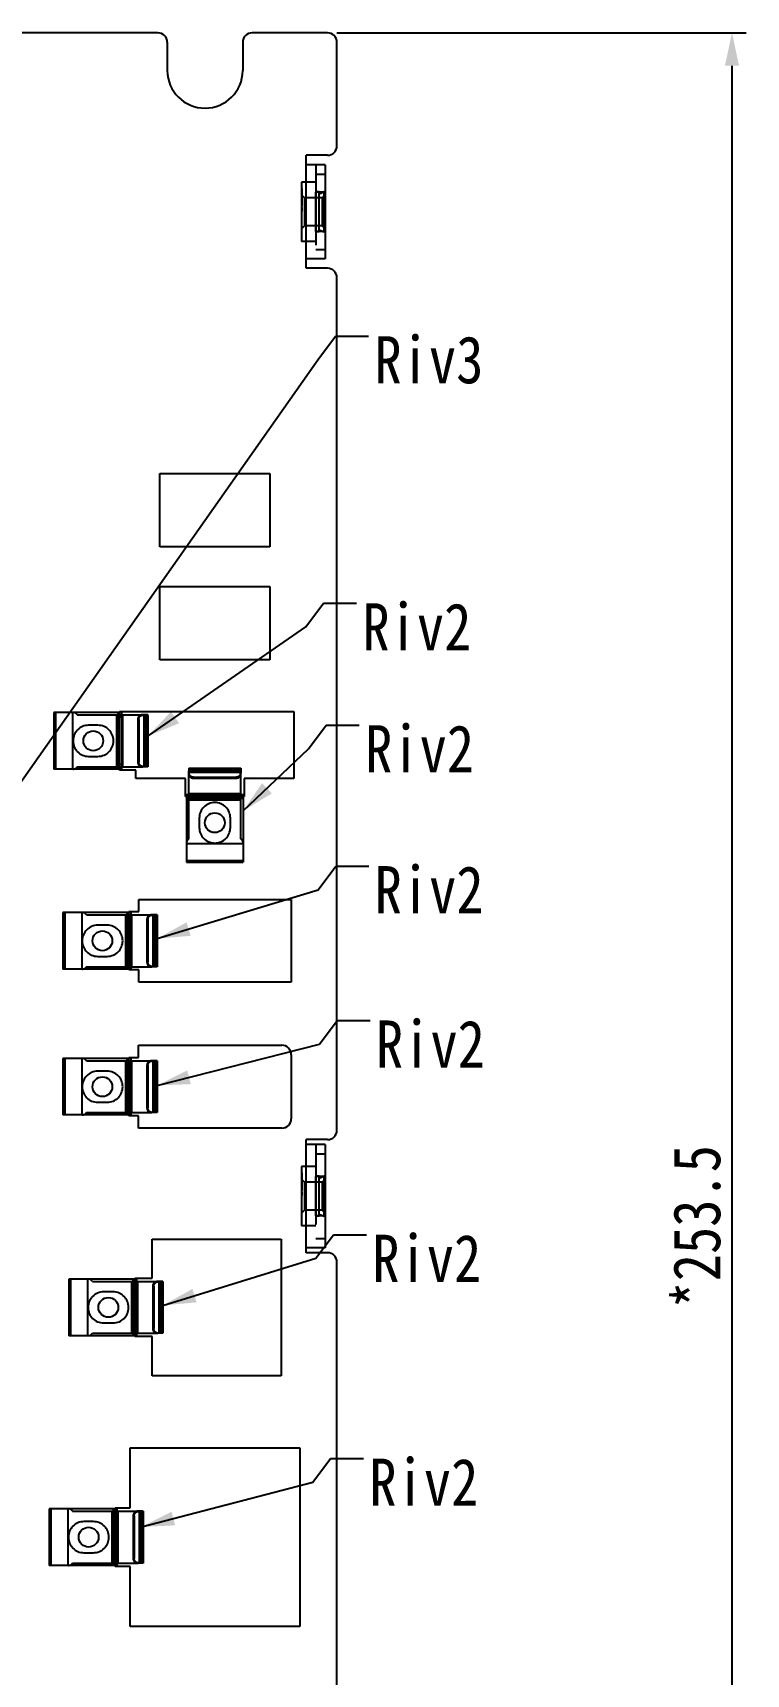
# Model space of a CAD drawing. Header units: millimetres. Extents: x 0 to 8948, y -1340 to 1100.
# Drawn here: x 5114.7 to 5190.4, y -787.6 to -613.3 of the extents above; entities that cross this region are included whole.
import ezdxf

# ---------------------------------------------------------------- set-up
doc = ezdxf.new("R2010")
doc.units = ezdxf.units.MM
doc.header["$LTSCALE"] = 85.25
doc.header["$PDMODE"] = 3
doc.header["$PDSIZE"] = 8
doc.linetypes.add('HIDDEN', pattern=[0.2, 0.1, -0.1])
doc.layers.get('0').update_dxf_attribs({"linetype": 'CONTINUOUS'})
doc.layers.get('Defpoints').update_dxf_attribs({"linetype": 'CONTINUOUS'})
doc.layers.add('02___PRT_ALL_AXES', color=7, linetype='CONTINUOUS')
doc.layers.add('DEFAULT_2', color=8, linetype='HIDDEN')
doc.styles.get("Standard").update_dxf_attribs({"font": 'txt', "width": 0.85})
doc.dimstyles.new('DIMSTYLE_1', dxfattribs={"dimtxt": 5, "dimasz": 3.5, "dimexe": 1.5, "dimexo": 1, "dimgap": 1.25, "dimtad": 1, "dimdsep": 46, "dimtxsty": 'Standard', "dimblk": '_FILLED', "dimblk1": '_FILLED', "dimblk2": '_FILLED', "dimcen": 0.09, "dimadec": 0, "dimazin": 0, "dimtp": 0.01, "dimtm": 0.01, "dimtfac": 1, "dimtofl": 0, "dimtmove": 0, "dimatfit": 3, "dimldrblk": '_FILLED', "dimfxl": 0, "dimtolj": 1, "dimarcsym": 0})
doc.dimstyles.get("Standard").update_dxf_attribs({"dimtxt": 2.5, "dimasz": 3.5, "dimexe": 1.5, "dimexo": 1, "dimtad": 1, "dimdsep": 46, "dimtxsty": 'Standard', "dimblk": '_FILLED', "dimblk1": '_FILLED', "dimblk2": '_FILLED', "dimcen": 0.09, "dimadec": 0, "dimazin": 0, "dimtol": 1, "dimtp": 0.01, "dimtm": 0.01, "dimtfac": 1, "dimtofl": 0, "dimtmove": 0, "dimatfit": 3, "dimldrblk": '_FILLED', "dimfxl": 0, "dimtolj": 1, "dimarcsym": 0})

# ---------------------------------------------------------------- blocks, each defined once
blk = doc.blocks.new('_FILLED')
at = {"color": 0, "linetype": 'ByBlock'}
blk.add_solid([(0, 0), (-1, 0.214), (-1, -0.214)], dxfattribs=at)
blk = doc.blocks.new('*D93')
at = {"color": 0, "linetype": 'Continuous', "lineweight": -2, "transparency": 16777216}
for p, q in [((5146.95, -613.33), (5190.38, -613.33)), ((5188.88, -616.83), (5188.88, -863.33)), ((5146.95, -866.83), (5190.38, -866.83))]:
    blk.add_line(p, q, dxfattribs=at)
at = {"layer": 'Defpoints', "color": 0, "linetype": 'Continuous', "transparency": 16777216}
for p in [(5145.95, -613.33), (5145.95, -866.83), (5188.88, -866.83)]:
    blk.add_point(p, dxfattribs=at)
at = {"color": 0, "linetype": 'Continuous', "lineweight": -2, "transparency": 16777216, "xscale": 3.5, "yscale": 3.5, "zscale": 3.5}
for p, rotation in [((5188.88, -613.33), 90), ((5188.88, -866.83), 270)]:
    blk.add_blockref('_FILLED', p, dxfattribs=dict(at, rotation=rotation))
at = {"color": 0, "linetype": 'Continuous', "transparency": 16777216, "insert": (5182.63, -740.08), "char_height": 5, "width": 25.5, "attachment_point": 2, "rotation": 90}
blk.add_mtext('\\A1;*253.5', dxfattribs=at)

msp = doc.modelspace()

# ---------------------------------------------------------------- linework, layer by layer
at = {"color": 3, "linetype": 'Continuous'}
for p, q in [((5127.948, -613.329), (5024.948, -613.329)), ((5145.948, -613.329), (5137.948, -613.329)), ((5128.948, -614.329), (5128.948, -617.329)), ((5136.948, -614.329), (5136.948, -617.329)), ((5146.948, -625.329), (5146.948, -614.329)), ((5145.948, -626.329), (5143.698, -626.329)), ((5143.698, -638.329), (5143.698, -626.329)), ((5145.698, -627.329), (5143.698, -627.329)), ((5145.698, -627.329), (5145.698, -637.329)), ((5145.698, -637.329), (5143.698, -637.329)), ((5145.948, -638.329), (5143.698, -638.329)), ((5146.948, -729.829), (5146.948, -639.329)), ((5128.138, -660.109), (5139.838, -660.109)), ((5128.138, -667.909), (5128.138, -660.109)), ((5139.838, -660.109), (5139.838, -667.909)), ((5139.838, -667.909), (5128.138, -667.909)), ((5128.138, -672.109), (5139.838, -672.109)), ((5128.138, -679.909), (5128.138, -672.109)), ((5139.838, -672.109), (5139.838, -679.909)), ((5139.838, -679.909), (5128.138, -679.909)), ((5123.888, -685.389), (5142.388, -685.389)), ((5123.888, -691.589), (5123.888, -685.389)), ((5125.811, -686.239), (5125.811, -690.739)), ((5126.888, -685.739), (5126.345, -685.739)), ((5126.888, -685.739), (5126.888, -691.239)), ((5142.388, -685.389), (5142.388, -692.489)), ((5125.588, -691.589), (5123.888, -691.589)), ((5125.588, -692.489), (5125.588, -691.589)), ((5126.888, -691.239), (5126.345, -691.239)), ((5131.238, -691.389), (5136.738, -691.389)), ((5131.238, -691.389), (5131.238, -691.932)), ((5136.738, -691.389), (5136.738, -691.932)), ((5130.888, -692.489), (5125.588, -692.489)), ((5130.888, -694.389), (5130.888, -692.489)), ((5131.738, -692.466), (5136.238, -692.466)), ((5142.388, -692.489), (5137.088, -692.489)), ((5137.088, -692.489), (5137.088, -694.389)), ((5130.888, -694.389), (5137.088, -694.389)), ((5125.908, -705.319), (5142.108, -705.319)), ((5125.908, -706.619), (5125.908, -705.319)), ((5142.108, -705.319), (5142.108, -714.119)), ((5124.858, -706.619), (5125.908, -706.619)), ((5124.858, -712.819), (5124.858, -706.619)), ((5127.858, -706.969), (5127.315, -706.969)), ((5127.858, -706.969), (5127.858, -712.469)), ((5126.781, -707.469), (5126.781, -711.969)), ((5127.858, -712.469), (5127.315, -712.469)), ((5125.908, -712.819), (5124.858, -712.819)), ((5125.908, -714.119), (5125.908, -712.819)), ((5142.108, -714.119), (5125.908, -714.119)), ((5125.898, -720.809), (5141.098, -720.809)), ((5125.898, -722.109), (5125.898, -720.809)), ((5124.858, -722.109), (5125.898, -722.109)), ((5124.858, -728.309), (5124.858, -722.109)), ((5126.781, -722.959), (5126.781, -727.459)), ((5127.858, -722.459), (5127.315, -722.459)), ((5127.858, -722.459), (5127.858, -727.959)), ((5142.098, -721.809), (5142.098, -728.609)), ((5125.898, -728.309), (5124.858, -728.309)), ((5125.898, -729.609), (5125.898, -728.309)), ((5127.858, -727.959), (5127.315, -727.959)), ((5141.098, -729.609), (5125.898, -729.609)), ((5145.948, -730.829), (5143.698, -730.829)), ((5143.698, -742.829), (5143.698, -730.829)), ((5145.698, -731.329), (5143.698, -731.329)), ((5145.698, -731.329), (5145.698, -742.329)), ((5127.338, -741.389), (5141.038, -741.389)), ((5127.338, -745.539), (5127.338, -741.389)), ((5141.038, -741.389), (5141.038, -755.889)), ((5145.698, -742.329), (5143.698, -742.329)), ((5145.948, -742.829), (5143.698, -742.829)), ((5146.948, -828.329), (5146.948, -743.829)), ((5125.488, -745.539), (5127.338, -745.539)), ((5125.488, -751.739), (5125.488, -745.539)), ((5127.411, -746.389), (5127.411, -750.889)), ((5128.488, -745.889), (5127.945, -745.889)), ((5128.488, -745.889), (5128.488, -751.389)), ((5127.338, -751.739), (5125.488, -751.739)), ((5127.338, -755.889), (5127.338, -751.739)), ((5128.488, -751.389), (5127.945, -751.389)), ((5141.038, -755.889), (5127.338, -755.889)), ((5124.998, -763.529), (5142.998, -763.529)), ((5124.998, -769.929), (5124.998, -763.529)), ((5142.998, -763.529), (5142.998, -782.529)), ((5123.398, -769.929), (5124.998, -769.929)), ((5123.398, -776.129), (5123.398, -769.929)), ((5125.321, -770.779), (5125.321, -775.279)), ((5126.398, -770.279), (5125.855, -770.279)), ((5126.398, -770.279), (5126.398, -775.779)), ((5124.998, -776.129), (5123.398, -776.129)), ((5124.998, -782.529), (5124.998, -776.129)), ((5126.398, -775.779), (5125.855, -775.779)), ((5142.998, -782.529), (5124.998, -782.529))]:
    msp.add_line(p, q, dxfattribs=at)
at = {"color": 7, "linetype": 'Continuous'}
for p, q in [((5124.088, -685.489), (5123.888, -685.489)), ((5124.088, -685.989), (5123.888, -685.989)), ((5124.088, -685.489), (5124.088, -691.489)), ((5124.088, -685.739), (5126.345, -685.739)), ((5124.088, -690.989), (5123.888, -690.989)), ((5124.088, -691.489), (5123.888, -691.489)), ((5124.088, -691.239), (5126.345, -691.239)), ((5131.238, -694.189), (5131.238, -691.932)), ((5136.738, -694.189), (5136.738, -691.932)), ((5130.988, -694.189), (5136.988, -694.189)), ((5130.988, -694.189), (5130.988, -694.389)), ((5131.488, -694.189), (5131.488, -694.389)), ((5136.488, -694.189), (5136.488, -694.389)), ((5136.988, -694.189), (5136.988, -694.389)), ((5125.058, -706.719), (5124.858, -706.719)), ((5125.058, -707.219), (5124.858, -707.219)), ((5125.058, -706.719), (5125.058, -712.719)), ((5125.058, -706.969), (5127.315, -706.969)), ((5125.058, -712.219), (5124.858, -712.219)), ((5125.058, -712.469), (5127.315, -712.469)), ((5125.058, -712.719), (5124.858, -712.719)), ((5125.058, -722.209), (5124.858, -722.209)), ((5125.058, -722.709), (5124.858, -722.709)), ((5125.058, -722.209), (5125.058, -728.209)), ((5125.058, -722.459), (5127.315, -722.459)), ((5125.058, -727.709), (5124.858, -727.709)), ((5125.058, -728.209), (5124.858, -728.209)), ((5125.058, -727.959), (5127.315, -727.959)), ((5125.688, -745.639), (5125.488, -745.639)), ((5125.688, -745.639), (5125.688, -751.639)), ((5125.688, -746.139), (5125.488, -746.139)), ((5125.688, -745.889), (5127.945, -745.889)), ((5125.688, -751.139), (5125.488, -751.139)), ((5125.688, -751.639), (5125.488, -751.639)), ((5125.688, -751.389), (5127.945, -751.389)), ((5123.598, -770.029), (5123.398, -770.029)), ((5123.598, -770.029), (5123.598, -776.029)), ((5123.598, -770.529), (5123.398, -770.529)), ((5123.598, -770.279), (5125.855, -770.279)), ((5123.598, -775.529), (5123.398, -775.529)), ((5123.598, -776.029), (5123.398, -776.029)), ((5123.598, -775.779), (5125.855, -775.779))]:
    msp.add_line(p, q, dxfattribs=at)
at = {"color": 3, "linetype": 'Continuous'}
for centre, radius, start, end in [((5127.948, -614.329), 1, 0, 90), ((5137.948, -614.329), 1, 90, 180), ((5145.948, -614.329), 1, 0, 90), ((5132.948, -617.329), 4, 180, 0), ((5145.948, -625.329), 1, 270, 0), ((5145.948, -639.329), 1, 0, 90), ((5141.098, -721.809), 1, 0, 90), ((5141.098, -728.609), 1, 270, 0), ((5145.948, -729.829), 1, 270, 0), ((5145.948, -743.829), 1, 0, 90)]:
    msp.add_arc(centre, radius, start, end, dxfattribs=at)
for points, knots in [([(5126.345, -685.739), (5126.276, -685.739), (5126.171, -685.751), (5126.042, -685.804), (5125.958, -685.865), (5125.892, -685.943), (5125.829, -686.066), (5125.811, -686.17), (5125.811, -686.239)], [0, 0, 0, 0, 0.2519754, 0.3779997, 0.5019907, 0.6249582, 0.7487122, 1, 1, 1, 1]), ([(5125.811, -690.739), (5125.811, -690.809), (5125.829, -690.913), (5125.892, -691.036), (5125.958, -691.114), (5126.042, -691.175), (5126.171, -691.228), (5126.276, -691.239), (5126.345, -691.239)], [0, 0, 0, 0, 0.2512872, 0.3750407, 0.4980074, 0.6219983, 0.7480235, 1, 1, 1, 1]), ([(5131.238, -691.932), (5131.238, -692.001), (5131.249, -692.107), (5131.302, -692.235), (5131.363, -692.319), (5131.441, -692.385), (5131.564, -692.448), (5131.669, -692.466), (5131.738, -692.466)], [0, 0, 0, 0, 0.2519754, 0.3779997, 0.5019907, 0.6249582, 0.7487122, 1, 1, 1, 1]), ([(5136.238, -692.466), (5136.307, -692.466), (5136.412, -692.448), (5136.534, -692.385), (5136.613, -692.319), (5136.673, -692.235), (5136.726, -692.107), (5136.738, -692.001), (5136.738, -691.932)], [0, 0, 0, 0, 0.2512872, 0.3750407, 0.4980074, 0.6219983, 0.7480235, 1, 1, 1, 1]), ([(5127.315, -706.969), (5127.246, -706.969), (5127.141, -706.981), (5127.012, -707.034), (5126.928, -707.095), (5126.862, -707.173), (5126.799, -707.296), (5126.781, -707.4), (5126.781, -707.469)], [0, 0, 0, 0, 0.2519754, 0.3779997, 0.5019907, 0.6249582, 0.7487122, 1, 1, 1, 1]), ([(5126.781, -711.969), (5126.781, -712.039), (5126.799, -712.143), (5126.862, -712.266), (5126.928, -712.344), (5127.012, -712.405), (5127.141, -712.458), (5127.246, -712.469), (5127.315, -712.469)], [0, 0, 0, 0, 0.2512872, 0.3750407, 0.4980074, 0.6219983, 0.7480235, 1, 1, 1, 1]), ([(5127.315, -722.459), (5127.246, -722.459), (5127.141, -722.471), (5127.012, -722.524), (5126.928, -722.585), (5126.862, -722.663), (5126.799, -722.786), (5126.781, -722.89), (5126.781, -722.959)], [0, 0, 0, 0, 0.2519754, 0.3779997, 0.5019907, 0.6249582, 0.7487122, 1, 1, 1, 1]), ([(5126.781, -727.459), (5126.781, -727.529), (5126.799, -727.633), (5126.862, -727.756), (5126.928, -727.834), (5127.012, -727.895), (5127.141, -727.948), (5127.246, -727.959), (5127.315, -727.959)], [0, 0, 0, 0, 0.2512872, 0.3750407, 0.4980074, 0.6219983, 0.7480235, 1, 1, 1, 1]), ([(5127.945, -745.889), (5127.876, -745.889), (5127.771, -745.901), (5127.642, -745.954), (5127.558, -746.015), (5127.492, -746.093), (5127.429, -746.216), (5127.411, -746.32), (5127.411, -746.389)], [0, 0, 0, 0, 0.2519754, 0.3779997, 0.5019907, 0.6249582, 0.7487122, 1, 1, 1, 1]), ([(5127.411, -750.889), (5127.411, -750.959), (5127.429, -751.063), (5127.492, -751.186), (5127.558, -751.264), (5127.642, -751.325), (5127.771, -751.378), (5127.876, -751.389), (5127.945, -751.389)], [0, 0, 0, 0, 0.2512872, 0.3750407, 0.4980074, 0.6219983, 0.7480235, 1, 1, 1, 1]), ([(5125.855, -770.279), (5125.786, -770.279), (5125.681, -770.291), (5125.552, -770.344), (5125.468, -770.405), (5125.402, -770.483), (5125.339, -770.606), (5125.321, -770.71), (5125.321, -770.779)], [0, 0, 0, 0, 0.2519754, 0.3779997, 0.5019907, 0.6249582, 0.7487122, 1, 1, 1, 1]), ([(5125.321, -775.279), (5125.321, -775.349), (5125.339, -775.453), (5125.402, -775.576), (5125.468, -775.654), (5125.552, -775.715), (5125.681, -775.768), (5125.786, -775.779), (5125.855, -775.779)], [0, 0, 0, 0, 0.2512872, 0.3750407, 0.4980074, 0.6219983, 0.7480235, 1, 1, 1, 1])]:
    msp.add_open_spline(points, degree=3, knots=knots, dxfattribs=at)
at = {"layer": '02___PRT_ALL_AXES', "color": 8, "linetype": 'HIDDEN'}
for p, q in [((5145.698, -630.229), (5144.698, -630.229)), ((5144.698, -634.429), (5144.698, -630.229)), ((5145.698, -634.429), (5145.698, -630.229)), ((5145.698, -634.429), (5144.698, -634.429)), ((5145.698, -734.729), (5144.698, -734.729)), ((5144.698, -738.929), (5144.698, -734.729)), ((5145.698, -738.929), (5145.698, -734.729)), ((5145.698, -738.929), (5144.698, -738.929))]:
    msp.add_line(p, q, dxfattribs=at)
at = {"layer": '02___PRT_ALL_AXES', "color": 3, "linetype": 'Continuous'}
for centre in [(5121.088, -688.489), (5133.988, -697.189), (5122.058, -709.719), (5122.058, -725.209), (5122.688, -748.639), (5120.598, -773.029)]:
    msp.add_circle(centre, 1.05, dxfattribs=at)
at = {"layer": 'DEFAULT_2', "color": 8, "linetype": 'HIDDEN'}
for p, q in [((5144.698, -627.329), (5144.698, -637.329)), ((5144.698, -628.329), (5145.698, -628.329)), ((5144.698, -629.179), (5143.198, -629.179)), ((5143.198, -629.18), (5143.198, -635.479)), ((5143.218, -629.854), (5143.198, -629.854)), ((5143.218, -629.867), (5143.198, -629.867)), ((5143.198, -629.89), (5143.218, -629.89)), ((5143.218, -629.897), (5143.198, -629.897)), ((5143.218, -629.936), (5143.198, -629.936)), ((5143.198, -629.936), (5143.218, -629.936)), ((5143.218, -629.937), (5143.198, -629.937)), ((5143.218, -629.938), (5143.198, -629.938)), ((5143.218, -629.949), (5143.198, -629.949)), ((5143.198, -629.959), (5143.218, -629.959)), ((5143.218, -630.182), (5143.198, -630.182)), ((5143.218, -630.216), (5143.198, -630.216)), ((5143.218, -630.296), (5143.198, -630.296)), ((5143.218, -630.33), (5143.198, -630.33)), ((5143.218, -630.338), (5143.198, -630.338)), ((5143.218, -630.351), (5143.198, -630.351)), ((5143.218, -630.37), (5143.198, -630.37)), ((5143.218, -630.372), (5143.198, -630.372)), ((5143.218, -630.374), (5143.198, -630.374)), ((5143.218, -630.4), (5143.198, -630.4)), ((5143.218, -630.401), (5143.198, -630.401)), ((5143.218, -630.407), (5143.198, -630.407)), ((5143.218, -630.418), (5143.198, -630.418)), ((5143.198, -630.429), (5143.218, -630.429)), ((5143.218, -630.43), (5143.198, -630.43)), ((5143.218, -630.475), (5143.198, -630.475)), ((5143.218, -630.488), (5143.198, -630.488)), ((5143.218, -630.517), (5143.198, -630.517)), ((5143.218, -630.521), (5143.198, -630.521)), ((5143.198, -630.523), (5143.218, -630.523)), ((5143.498, -630.829), (5143.198, -630.529)), ((5143.198, -630.53), (5143.218, -630.53)), ((5143.218, -630.597), (5143.198, -630.597)), ((5143.218, -630.615), (5143.198, -630.615)), ((5143.218, -630.617), (5143.198, -630.617)), ((5143.218, -630.619), (5143.198, -630.619)), ((5143.198, -630.621), (5143.218, -630.621)), ((5143.218, -630.635), (5143.198, -630.635)), ((5143.218, -630.638), (5143.198, -630.638)), ((5143.198, -630.64), (5143.218, -630.64)), ((5143.218, -630.653), (5143.198, -630.653)), ((5143.218, -630.655), (5143.198, -630.655)), ((5143.218, -630.662), (5143.198, -630.662)), ((5143.218, -630.663), (5143.198, -630.663)), ((5143.218, -630.724), (5143.198, -630.724)), ((5143.218, -630.725), (5143.198, -630.725)), ((5143.198, -630.736), (5143.218, -630.736)), ((5143.218, -630.762), (5143.198, -630.762)), ((5143.218, -629.854), (5143.218, -631.745)), ((5145.078, -630.204), (5144.698, -630.204)), ((5145.078, -630.43), (5145.568, -630.204)), ((5145.078, -634.454), (5145.078, -630.205)), ((5145.368, -630.829), (5145.668, -630.529)), ((5145.668, -630.204), (5145.568, -630.204)), ((5145.568, -630.204), (5145.568, -634.454)), ((5145.668, -634.454), (5145.668, -630.205)), ((5143.218, -630.768), (5143.198, -630.768)), ((5143.218, -630.783), (5143.198, -630.783)), ((5143.218, -630.785), (5143.198, -630.785)), ((5143.198, -630.799), (5143.218, -630.799)), ((5143.218, -630.803), (5143.198, -630.803)), ((5143.218, -630.812), (5143.198, -630.812)), ((5143.198, -630.814), (5143.218, -630.814)), ((5143.218, -630.816), (5143.198, -630.816)), ((5143.218, -630.828), (5143.198, -630.828)), ((5143.198, -630.842), (5143.218, -630.842)), ((5143.198, -630.843), (5143.218, -630.843)), ((5143.218, -630.844), (5143.198, -630.844)), ((5143.198, -630.877), (5143.218, -630.877)), ((5143.218, -630.885), (5143.198, -630.885)), ((5143.218, -630.944), (5143.198, -630.944)), ((5143.198, -630.952), (5143.218, -630.952)), ((5143.218, -630.976), (5143.198, -630.976)), ((5143.218, -630.986), (5143.198, -630.986)), ((5143.198, -630.998), (5143.218, -630.998)), ((5143.218, -631.009), (5143.198, -631.009)), ((5143.198, -631.01), (5143.218, -631.01)), ((5143.218, -631.02), (5143.198, -631.02)), ((5143.218, -631.023), (5143.198, -631.023)), ((5143.218, -631.061), (5143.198, -631.061)), ((5143.218, -631.09), (5143.198, -631.09)), ((5143.218, -631.098), (5143.198, -631.098)), ((5143.218, -631.098), (5143.198, -631.098)), ((5143.198, -631.174), (5143.218, -631.174)), ((5143.218, -631.192), (5143.198, -631.192)), ((5143.218, -631.221), (5143.198, -631.221)), ((5143.218, -631.234), (5143.198, -631.234)), ((5143.198, -631.243), (5143.218, -631.243)), ((5143.218, -631.261), (5143.198, -631.261)), ((5143.198, -631.292), (5143.218, -631.292)), ((5143.218, -631.299), (5143.198, -631.299)), ((5143.198, -631.428), (5143.218, -631.428)), ((5143.218, -631.463), (5143.198, -631.463)), ((5143.218, -631.491), (5143.198, -631.491)), ((5143.218, -631.498), (5143.198, -631.498)), ((5143.218, -631.528), (5143.198, -631.528)), ((5143.218, -631.539), (5143.198, -631.539)), ((5143.218, -631.567), (5143.198, -631.567)), ((5143.218, -631.575), (5143.198, -631.575)), ((5143.218, -631.734), (5143.198, -631.734)), ((5143.218, -631.745), (5143.198, -631.745)), ((5143.218, -631.885), (5143.198, -631.885)), ((5143.218, -631.886), (5143.198, -631.886)), ((5143.218, -631.926), (5143.198, -631.926)), ((5143.218, -631.936), (5143.198, -631.936)), ((5143.218, -631.937), (5143.198, -631.937)), ((5143.218, -631.937), (5143.198, -631.937)), ((5143.218, -631.959), (5143.198, -631.959)), ((5143.218, -631.966), (5143.198, -631.966)), ((5143.198, -631.967), (5143.218, -631.967)), ((5143.218, -631.971), (5143.198, -631.971)), ((5143.218, -631.974), (5143.198, -631.974)), ((5143.218, -632.052), (5143.198, -632.052)), ((5143.218, -632.068), (5143.198, -632.068)), ((5143.218, -632.069), (5143.198, -632.069)), ((5143.218, -632.078), (5143.198, -632.078)), ((5143.218, -632.102), (5143.198, -632.102)), ((5143.218, -632.114), (5143.198, -632.114)), ((5143.218, -632.159), (5143.198, -632.159)), ((5143.218, -632.187), (5143.198, -632.187)), ((5143.218, -632.193), (5143.198, -632.193)), ((5143.198, -632.219), (5143.218, -632.219)), ((5143.218, -632.219), (5143.198, -632.219)), ((5143.218, -632.225), (5143.198, -632.225)), ((5143.218, -632.227), (5143.198, -632.227)), ((5143.198, -632.233), (5143.218, -632.233)), ((5143.218, -632.238), (5143.198, -632.238)), ((5143.218, -632.265), (5143.198, -632.265)), ((5143.198, -632.266), (5143.218, -632.266)), ((5143.218, -631.885), (5143.218, -632.266)), ((5145.368, -630.829), (5143.498, -630.829)), ((5143.498, -630.829), (5143.498, -633.829)), ((5145.368, -630.829), (5145.368, -633.829)), ((5143.498, -633.829), (5143.198, -634.129)), ((5145.368, -633.829), (5143.498, -633.829)), ((5145.078, -634.229), (5145.568, -634.454)), ((5145.368, -633.829), (5145.668, -634.129)), ((5144.698, -635.479), (5143.198, -635.479)), ((5145.078, -634.454), (5144.698, -634.454)), ((5145.668, -634.454), (5145.568, -634.454)), ((5144.698, -636.329), (5145.698, -636.329)), ((5123.888, -685.489), (5116.888, -685.489)), ((5116.888, -685.489), (5116.888, -691.489)), ((5117.088, -685.489), (5117.088, -691.489)), ((5118.888, -685.489), (5118.888, -691.489)), ((5119.388, -685.739), (5124.088, -685.739)), ((5123.537, -685.739), (5123.537, -691.239)), ((5123.688, -685.489), (5123.688, -691.489)), ((5124.076, -685.739), (5124.076, -691.239)), ((5124.183, -685.739), (5124.183, -691.239)), ((5125.919, -686.239), (5125.811, -686.239)), ((5125.919, -686.239), (5125.919, -690.739)), ((5126.457, -685.739), (5126.457, -691.239)), ((5126.565, -685.739), (5126.565, -691.239)), ((5126.688, -685.739), (5126.688, -691.239)), ((5121.588, -686.839), (5120.588, -686.839)), ((5123.888, -691.489), (5116.888, -691.489)), ((5119.388, -691.239), (5124.088, -691.239)), ((5120.588, -690.139), (5121.588, -690.139)), ((5125.919, -690.739), (5125.811, -690.739)), ((5131.238, -691.589), (5136.738, -691.589)), ((5131.238, -691.713), (5136.738, -691.713)), ((5131.238, -691.82), (5136.738, -691.82)), ((5131.738, -692.359), (5136.238, -692.359)), ((5131.738, -692.359), (5131.738, -692.466)), ((5136.238, -692.359), (5136.238, -692.466)), ((5130.988, -694.389), (5130.988, -701.389)), ((5130.988, -694.589), (5136.988, -694.589)), ((5131.238, -694.094), (5136.738, -694.094)), ((5131.238, -698.889), (5131.238, -694.189)), ((5131.238, -694.202), (5136.738, -694.202)), ((5131.238, -694.74), (5136.738, -694.74)), ((5136.738, -698.889), (5136.738, -694.189)), ((5136.988, -694.389), (5136.988, -701.389)), ((5132.338, -696.689), (5132.338, -697.689)), ((5135.638, -697.689), (5135.638, -696.689)), ((5130.988, -699.389), (5136.988, -699.389)), ((5130.988, -701.189), (5136.988, -701.189)), ((5130.988, -701.389), (5136.988, -701.389)), ((5124.858, -706.719), (5117.858, -706.719)), ((5117.858, -706.719), (5117.858, -712.719)), ((5118.058, -706.719), (5118.058, -712.719)), ((5119.858, -706.719), (5119.858, -712.719)), ((5120.358, -706.969), (5125.058, -706.969)), ((5124.507, -706.969), (5124.507, -712.469)), ((5124.658, -706.719), (5124.658, -712.719)), ((5125.046, -706.969), (5125.046, -712.469)), ((5125.153, -706.969), (5125.153, -712.469)), ((5127.427, -706.969), (5127.427, -712.469)), ((5127.535, -706.969), (5127.535, -712.469)), ((5127.658, -706.969), (5127.658, -712.469)), ((5122.558, -708.069), (5121.558, -708.069)), ((5126.889, -707.469), (5126.781, -707.469)), ((5126.889, -707.469), (5126.889, -711.969)), ((5120.358, -712.469), (5125.058, -712.469)), ((5121.558, -711.369), (5122.558, -711.369)), ((5126.889, -711.969), (5126.781, -711.969)), ((5124.858, -712.719), (5117.858, -712.719)), ((5124.858, -722.209), (5117.858, -722.209)), ((5117.858, -722.209), (5117.858, -728.209)), ((5118.058, -722.209), (5118.058, -728.209)), ((5119.858, -722.209), (5119.858, -728.209)), ((5120.358, -722.459), (5125.058, -722.459)), ((5124.507, -722.459), (5124.507, -727.959)), ((5124.658, -722.209), (5124.658, -728.209)), ((5125.046, -722.459), (5125.046, -727.959)), ((5125.153, -722.459), (5125.153, -727.959)), ((5126.889, -722.959), (5126.781, -722.959)), ((5126.889, -722.959), (5126.889, -727.459)), ((5127.427, -722.459), (5127.427, -727.959)), ((5127.535, -722.459), (5127.535, -727.959)), ((5127.658, -722.459), (5127.658, -727.959)), ((5122.558, -723.559), (5121.558, -723.559)), ((5124.858, -728.209), (5117.858, -728.209)), ((5120.358, -727.959), (5125.058, -727.959)), ((5121.558, -726.859), (5122.558, -726.859)), ((5126.889, -727.459), (5126.781, -727.459)), ((5144.698, -731.329), (5144.698, -742.329)), ((5144.698, -732.329), (5145.698, -732.329)), ((5144.698, -733.679), (5143.198, -733.679)), ((5143.198, -733.68), (5143.198, -739.979)), ((5143.218, -734.354), (5143.198, -734.354)), ((5143.218, -734.367), (5143.198, -734.367)), ((5143.198, -734.39), (5143.218, -734.39)), ((5143.218, -734.397), (5143.198, -734.397)), ((5143.218, -734.436), (5143.198, -734.436)), ((5143.198, -734.436), (5143.218, -734.436)), ((5143.218, -734.437), (5143.198, -734.437)), ((5143.218, -734.438), (5143.198, -734.438)), ((5143.218, -734.449), (5143.198, -734.449)), ((5143.198, -734.459), (5143.218, -734.459)), ((5143.218, -734.682), (5143.198, -734.682)), ((5143.218, -734.716), (5143.198, -734.716)), ((5143.218, -734.796), (5143.198, -734.796)), ((5143.218, -734.83), (5143.198, -734.83)), ((5143.218, -734.838), (5143.198, -734.838)), ((5143.218, -734.851), (5143.198, -734.851)), ((5143.218, -734.87), (5143.198, -734.87)), ((5143.218, -734.872), (5143.198, -734.872)), ((5143.218, -734.874), (5143.198, -734.874)), ((5143.218, -734.9), (5143.198, -734.9)), ((5143.218, -734.901), (5143.198, -734.901)), ((5143.218, -734.907), (5143.198, -734.907)), ((5143.218, -734.918), (5143.198, -734.918)), ((5143.198, -734.929), (5143.218, -734.929)), ((5143.218, -734.93), (5143.198, -734.93)), ((5143.218, -734.975), (5143.198, -734.975)), ((5143.218, -734.988), (5143.198, -734.988)), ((5143.218, -735.017), (5143.198, -735.017)), ((5143.218, -735.021), (5143.198, -735.021)), ((5143.198, -735.023), (5143.218, -735.023)), ((5143.498, -735.329), (5143.198, -735.029)), ((5143.198, -735.03), (5143.218, -735.03)), ((5143.218, -735.097), (5143.198, -735.097)), ((5143.218, -735.115), (5143.198, -735.115)), ((5143.218, -735.117), (5143.198, -735.117)), ((5143.218, -735.119), (5143.198, -735.119)), ((5143.198, -735.121), (5143.218, -735.121)), ((5143.218, -735.135), (5143.198, -735.135)), ((5143.218, -735.138), (5143.198, -735.138)), ((5143.198, -735.14), (5143.218, -735.14)), ((5143.218, -735.153), (5143.198, -735.153)), ((5143.218, -735.155), (5143.198, -735.155)), ((5143.218, -735.162), (5143.198, -735.162)), ((5143.218, -735.163), (5143.198, -735.163)), ((5143.218, -735.224), (5143.198, -735.224)), ((5143.218, -735.225), (5143.198, -735.225)), ((5143.198, -735.236), (5143.218, -735.236)), ((5143.218, -735.262), (5143.198, -735.262)), ((5143.218, -735.268), (5143.198, -735.268)), ((5143.218, -735.283), (5143.198, -735.283)), ((5143.218, -735.285), (5143.198, -735.285)), ((5143.198, -735.299), (5143.218, -735.299)), ((5143.218, -735.303), (5143.198, -735.303)), ((5143.218, -735.312), (5143.198, -735.312)), ((5143.218, -734.354), (5143.218, -736.245)), ((5145.078, -734.704), (5144.698, -734.704)), ((5145.078, -734.93), (5145.568, -734.704)), ((5145.078, -738.954), (5145.078, -734.705)), ((5145.368, -735.329), (5145.668, -735.029)), ((5145.668, -734.704), (5145.568, -734.704)), ((5145.568, -734.704), (5145.568, -738.954)), ((5145.668, -738.954), (5145.668, -734.705)), ((5143.198, -735.314), (5143.218, -735.314)), ((5143.218, -735.316), (5143.198, -735.316)), ((5143.218, -735.328), (5143.198, -735.328)), ((5143.198, -735.342), (5143.218, -735.342)), ((5143.198, -735.343), (5143.218, -735.343)), ((5143.218, -735.344), (5143.198, -735.344)), ((5143.198, -735.377), (5143.218, -735.377)), ((5143.218, -735.385), (5143.198, -735.385)), ((5143.218, -735.444), (5143.198, -735.444)), ((5143.198, -735.452), (5143.218, -735.452)), ((5143.218, -735.476), (5143.198, -735.476)), ((5143.218, -735.486), (5143.198, -735.486)), ((5143.198, -735.498), (5143.218, -735.498)), ((5143.218, -735.509), (5143.198, -735.509)), ((5143.198, -735.51), (5143.218, -735.51)), ((5143.218, -735.52), (5143.198, -735.52)), ((5143.218, -735.523), (5143.198, -735.523)), ((5143.218, -735.561), (5143.198, -735.561)), ((5143.218, -735.59), (5143.198, -735.59)), ((5143.218, -735.598), (5143.198, -735.598)), ((5143.218, -735.598), (5143.198, -735.598)), ((5143.198, -735.674), (5143.218, -735.674)), ((5143.218, -735.692), (5143.198, -735.692)), ((5143.218, -735.721), (5143.198, -735.721)), ((5143.218, -735.734), (5143.198, -735.734)), ((5143.198, -735.743), (5143.218, -735.743)), ((5143.218, -735.761), (5143.198, -735.761)), ((5143.198, -735.792), (5143.218, -735.792)), ((5143.218, -735.799), (5143.198, -735.799)), ((5143.198, -735.928), (5143.218, -735.928)), ((5143.218, -735.963), (5143.198, -735.963)), ((5143.218, -735.991), (5143.198, -735.991)), ((5143.218, -735.998), (5143.198, -735.998)), ((5143.218, -736.028), (5143.198, -736.028)), ((5143.218, -736.039), (5143.198, -736.039)), ((5143.218, -736.067), (5143.198, -736.067)), ((5143.218, -736.075), (5143.198, -736.075)), ((5143.218, -736.234), (5143.198, -736.234)), ((5143.218, -736.245), (5143.198, -736.245)), ((5143.218, -736.385), (5143.198, -736.385)), ((5143.218, -736.386), (5143.198, -736.386)), ((5143.218, -736.426), (5143.198, -736.426)), ((5143.218, -736.436), (5143.198, -736.436)), ((5143.218, -736.437), (5143.198, -736.437)), ((5143.218, -736.437), (5143.198, -736.437)), ((5143.218, -736.459), (5143.198, -736.459)), ((5143.218, -736.466), (5143.198, -736.466)), ((5143.198, -736.467), (5143.218, -736.467)), ((5143.218, -736.471), (5143.198, -736.471)), ((5143.218, -736.474), (5143.198, -736.474)), ((5143.218, -736.552), (5143.198, -736.552)), ((5143.218, -736.568), (5143.198, -736.568)), ((5143.218, -736.569), (5143.198, -736.569)), ((5143.218, -736.578), (5143.198, -736.578)), ((5143.218, -736.602), (5143.198, -736.602)), ((5143.218, -736.614), (5143.198, -736.614)), ((5143.218, -736.659), (5143.198, -736.659)), ((5143.218, -736.687), (5143.198, -736.687)), ((5143.218, -736.693), (5143.198, -736.693)), ((5143.198, -736.719), (5143.218, -736.719)), ((5143.218, -736.719), (5143.198, -736.719)), ((5143.218, -736.725), (5143.198, -736.725)), ((5143.218, -736.727), (5143.198, -736.727)), ((5143.198, -736.733), (5143.218, -736.733)), ((5143.218, -736.738), (5143.198, -736.738)), ((5143.218, -736.765), (5143.198, -736.765)), ((5143.198, -736.766), (5143.218, -736.766)), ((5143.218, -736.385), (5143.218, -736.766)), ((5145.368, -735.329), (5143.498, -735.329)), ((5143.498, -735.329), (5143.498, -738.329)), ((5145.368, -735.329), (5145.368, -738.329)), ((5143.498, -738.329), (5143.198, -738.629)), ((5145.368, -738.329), (5143.498, -738.329)), ((5145.078, -738.729), (5145.568, -738.954)), ((5145.368, -738.329), (5145.668, -738.629)), ((5144.698, -739.979), (5143.198, -739.979)), ((5145.078, -738.954), (5144.698, -738.954)), ((5145.668, -738.954), (5145.568, -738.954)), ((5144.698, -741.329), (5145.698, -741.329)), ((5125.488, -745.639), (5118.488, -745.639)), ((5118.488, -745.639), (5118.488, -751.639)), ((5118.688, -745.639), (5118.688, -751.639)), ((5120.488, -745.639), (5120.488, -751.639)), ((5125.288, -745.639), (5125.288, -751.639)), ((5120.988, -745.889), (5125.688, -745.889)), ((5123.188, -746.989), (5122.188, -746.989)), ((5125.137, -745.889), (5125.137, -751.389)), ((5125.676, -745.889), (5125.676, -751.389)), ((5125.783, -745.889), (5125.783, -751.389)), ((5127.519, -746.389), (5127.411, -746.389)), ((5127.519, -746.389), (5127.519, -750.889)), ((5128.057, -745.889), (5128.057, -751.389)), ((5128.165, -745.889), (5128.165, -751.389)), ((5128.288, -745.889), (5128.288, -751.389)), ((5122.188, -750.289), (5123.188, -750.289)), ((5127.519, -750.889), (5127.411, -750.889)), ((5125.488, -751.639), (5118.488, -751.639)), ((5120.988, -751.389), (5125.688, -751.389)), ((5123.398, -770.029), (5116.398, -770.029)), ((5116.398, -770.029), (5116.398, -776.029)), ((5116.598, -770.029), (5116.598, -776.029)), ((5118.398, -770.029), (5118.398, -776.029)), ((5123.198, -770.029), (5123.198, -776.029)), ((5118.898, -770.279), (5123.598, -770.279)), ((5121.098, -771.379), (5120.098, -771.379)), ((5123.047, -770.279), (5123.047, -775.779)), ((5123.586, -770.279), (5123.586, -775.779)), ((5123.693, -770.279), (5123.693, -775.779)), ((5125.429, -770.779), (5125.321, -770.779)), ((5125.429, -770.779), (5125.429, -775.279)), ((5125.967, -770.279), (5125.967, -775.779)), ((5126.075, -770.279), (5126.075, -775.779)), ((5126.198, -770.279), (5126.198, -775.779)), ((5120.098, -774.679), (5121.098, -774.679)), ((5125.429, -775.279), (5125.321, -775.279)), ((5123.398, -776.029), (5116.398, -776.029)), ((5118.898, -775.779), (5123.598, -775.779))]:
    msp.add_line(p, q, dxfattribs=at)
for centre, radius, start, end in [((5118.955, -685.989), 0.5, 30, 90), ((5120.588, -688.489), 1.65, 90, 270), ((5121.588, -688.489), 1.65, 270, 90), ((5118.955, -690.989), 0.5, 270, 330), ((5133.988, -696.689), 1.65, 0, 180), ((5133.988, -697.689), 1.65, 180, 0), ((5131.488, -699.322), 0.5, 120, 180), ((5136.488, -699.322), 0.5, 0, 60), ((5119.925, -707.219), 0.5, 30, 90), ((5121.558, -709.719), 1.65, 90, 270), ((5122.558, -709.719), 1.65, 270, 90), ((5119.925, -712.219), 0.5, 270, 330), ((5119.925, -722.709), 0.5, 30, 90), ((5121.558, -725.209), 1.65, 90, 270), ((5122.558, -725.209), 1.65, 270, 90), ((5119.925, -727.709), 0.5, 270, 330), ((5120.555, -746.139), 0.5, 30, 90), ((5122.188, -748.639), 1.65, 90, 270), ((5123.188, -748.639), 1.65, 270, 90), ((5120.555, -751.139), 0.5, 270, 330), ((5118.465, -770.529), 0.5, 30, 90), ((5120.098, -773.029), 1.65, 90, 270), ((5121.098, -773.029), 1.65, 270, 90), ((5118.465, -775.529), 0.5, 270, 330)]:
    msp.add_arc(centre, radius, start, end, dxfattribs=at)
for points, knots in [([(5125.919, -686.239), (5125.919, -686.195), (5125.928, -686.107), (5125.974, -685.983), (5126.053, -685.876), (5126.163, -685.801), (5126.287, -685.759), (5126.437, -685.739), (5126.544, -685.739), (5126.609, -685.739)], [0, 0, 0, 0, 0.1355986, 0.269297, 0.4020652, 0.5367086, 0.672068, 0.8003697, 1, 1, 1, 1]), ([(5126.609, -691.239), (5126.544, -691.239), (5126.437, -691.24), (5126.287, -691.22), (5126.163, -691.178), (5126.053, -691.102), (5125.974, -690.996), (5125.928, -690.872), (5125.919, -690.784), (5125.919, -690.739)], [0, 0, 0, 0, 0.1996315, 0.3279339, 0.4632942, 0.5979372, 0.7307039, 0.8644017, 1, 1, 1, 1]), ([(5131.738, -692.359), (5131.694, -692.359), (5131.606, -692.349), (5131.481, -692.304), (5131.375, -692.224), (5131.299, -692.114), (5131.257, -691.99), (5131.237, -691.84), (5131.238, -691.733), (5131.238, -691.668)], [0, 0, 0, 0, 0.1355986, 0.269297, 0.4020652, 0.5367086, 0.672068, 0.8003697, 1, 1, 1, 1]), ([(5136.738, -691.668), (5136.738, -691.733), (5136.738, -691.84), (5136.718, -691.99), (5136.677, -692.114), (5136.601, -692.224), (5136.494, -692.304), (5136.37, -692.349), (5136.282, -692.359), (5136.238, -692.359)], [0, 0, 0, 0, 0.1996315, 0.3279339, 0.4632942, 0.5979372, 0.7307039, 0.8644017, 1, 1, 1, 1]), ([(5126.889, -707.469), (5126.889, -707.425), (5126.898, -707.337), (5126.944, -707.213), (5127.023, -707.106), (5127.133, -707.031), (5127.257, -706.989), (5127.407, -706.969), (5127.514, -706.969), (5127.579, -706.969)], [0, 0, 0, 0, 0.1355986, 0.269297, 0.4020652, 0.5367086, 0.672068, 0.8003697, 1, 1, 1, 1]), ([(5127.579, -712.469), (5127.514, -712.469), (5127.407, -712.47), (5127.257, -712.45), (5127.133, -712.408), (5127.023, -712.332), (5126.944, -712.226), (5126.898, -712.102), (5126.889, -712.014), (5126.889, -711.969)], [0, 0, 0, 0, 0.1996315, 0.3279339, 0.4632942, 0.5979372, 0.7307039, 0.8644017, 1, 1, 1, 1]), ([(5126.889, -722.959), (5126.889, -722.915), (5126.898, -722.827), (5126.944, -722.703), (5127.023, -722.596), (5127.133, -722.521), (5127.257, -722.479), (5127.407, -722.459), (5127.514, -722.459), (5127.579, -722.459)], [0, 0, 0, 0, 0.1355986, 0.269297, 0.4020652, 0.5367086, 0.672068, 0.8003697, 1, 1, 1, 1]), ([(5127.579, -727.959), (5127.514, -727.959), (5127.407, -727.96), (5127.257, -727.94), (5127.133, -727.898), (5127.023, -727.822), (5126.944, -727.716), (5126.898, -727.592), (5126.889, -727.504), (5126.889, -727.459)], [0, 0, 0, 0, 0.1996315, 0.3279339, 0.4632942, 0.5979372, 0.7307039, 0.8644017, 1, 1, 1, 1]), ([(5127.519, -746.389), (5127.519, -746.345), (5127.528, -746.257), (5127.574, -746.133), (5127.653, -746.026), (5127.763, -745.951), (5127.887, -745.909), (5128.037, -745.889), (5128.144, -745.889), (5128.209, -745.889)], [0, 0, 0, 0, 0.1355986, 0.269297, 0.4020652, 0.5367086, 0.672068, 0.8003697, 1, 1, 1, 1]), ([(5128.209, -751.389), (5128.144, -751.389), (5128.037, -751.39), (5127.887, -751.37), (5127.763, -751.328), (5127.653, -751.252), (5127.574, -751.146), (5127.528, -751.022), (5127.519, -750.934), (5127.519, -750.889)], [0, 0, 0, 0, 0.1996315, 0.3279339, 0.4632942, 0.5979372, 0.7307039, 0.8644017, 1, 1, 1, 1]), ([(5125.429, -770.779), (5125.429, -770.735), (5125.438, -770.647), (5125.484, -770.523), (5125.563, -770.416), (5125.673, -770.341), (5125.797, -770.299), (5125.947, -770.279), (5126.054, -770.279), (5126.119, -770.279)], [0, 0, 0, 0, 0.1355986, 0.269297, 0.4020652, 0.5367086, 0.672068, 0.8003697, 1, 1, 1, 1]), ([(5126.119, -775.779), (5126.054, -775.779), (5125.947, -775.78), (5125.797, -775.76), (5125.673, -775.718), (5125.563, -775.642), (5125.484, -775.536), (5125.438, -775.412), (5125.429, -775.324), (5125.429, -775.279)], [0, 0, 0, 0, 0.1996315, 0.3279339, 0.4632942, 0.5979372, 0.7307039, 0.8644017, 1, 1, 1, 1])]:
    msp.add_open_spline(points, degree=3, knots=knots, dxfattribs=at)

# ---------------------------------------------------------------- texts
at = {"color": 2, "linetype": 'Continuous', "char_height": 5, "width": 17, "attachment_point": 1, "line_spacing_factor": 0.9}
for s, insert in [('Riv3', (5150.932, -645.535)), ('Riv2', (5149.651, -673.892)), ('Riv2', (5149.94, -686.832)), ('Riv2', (5150.95, -701.792)), ('Riv2', (5151.089, -718.18)), ('Riv2', (5150.7, -740.925)), ('Riv2', (5150.389, -764.694))]:
    msp.add_mtext(s, dxfattribs=dict(at, insert=insert))

# ---------------------------------------------------------------- dimensions: what is measured, and where the dimension line sits
at = {"color": 1, "linetype": 'Continuous'}
dim = msp.add_linear_dim(base=(5188.885, -866.829), p1=(5145.948, -613.329), p2=(5145.948, -866.829), angle=270, text='*<>', dimstyle='DIMSTYLE_1', dxfattribs=at)
dim.commit()
dim.dimension.update_dxf_attribs({"geometry": '*D93', "text_midpoint": (5188.885, -740.079), "dimtype": 160})

# ---------------------------------------------------------------- leaders
at = {"color": 2, "linetype": 'Continuous', "annotation_type": 0, "has_hookline": 1, "hookline_direction": 0, "text_width": 12.75}
for points in [[(5105.334, -704.329), (5144.932, -648.035), (5146.807, -645.535), (5150.307, -645.535)], [(5126.888, -687.999), (5143.651, -676.392), (5145.526, -673.892), (5149.026, -673.892)], [(5136.988, -695.932), (5143.94, -689.332), (5145.815, -686.832), (5149.315, -686.832)], [(5127.858, -709.493), (5144.95, -704.292), (5146.825, -701.792), (5150.325, -701.792)], [(5127.858, -725.075), (5145.089, -720.68), (5146.964, -718.18), (5150.464, -718.18)], [(5128.488, -748.42), (5144.7, -743.425), (5146.575, -740.925), (5150.075, -740.925)], [(5126.198, -771.937), (5144.389, -767.194), (5146.264, -764.694), (5149.764, -764.694)]]:
    msp.add_leader(points, dimstyle='Standard', override={"dimtad": 0}, dxfattribs=at)

doc.saveas('drawing.dxf')
